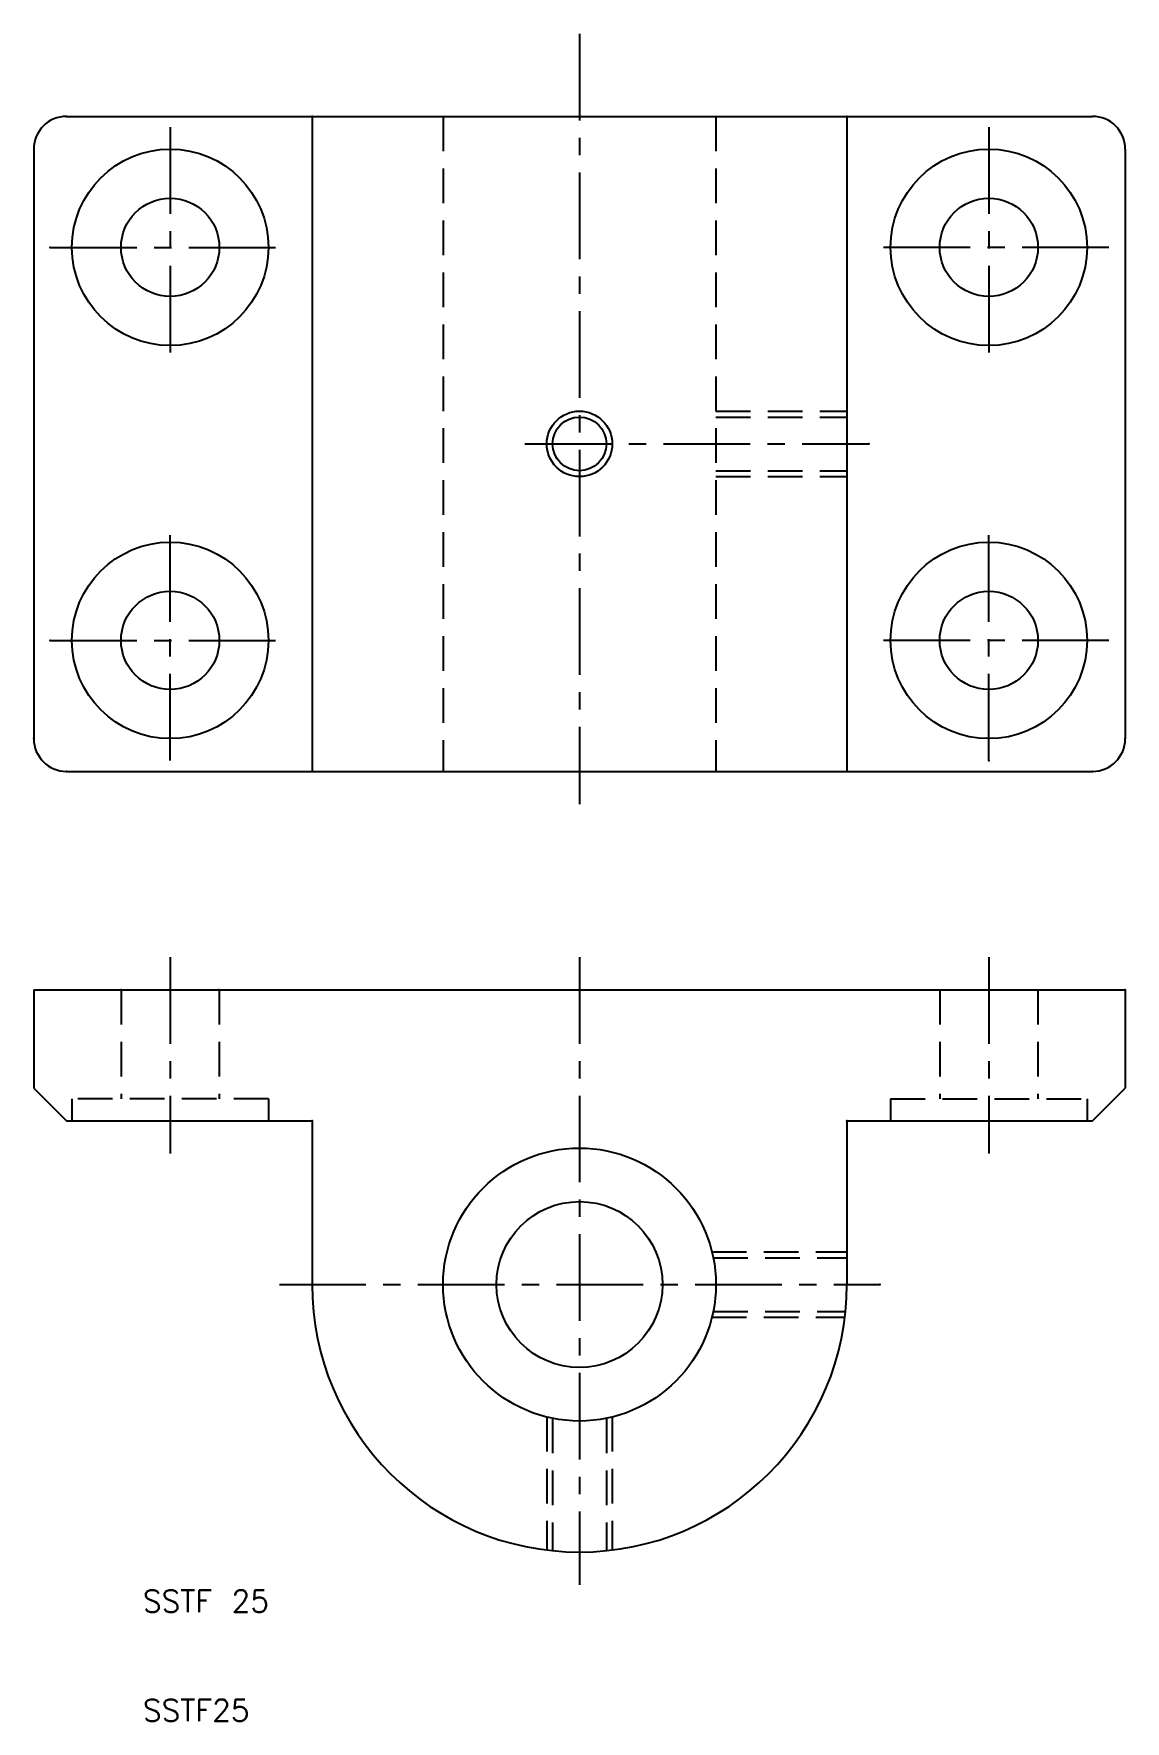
# Model space of a CAD drawing. Extents: x 0 to 100, y 10 to 165.
import ezdxf

# ---------------------------------------------------------------- set-up
doc = ezdxf.new("R2010")
doc.units = 0
doc.header["$LTSCALE"] = 0.25
doc.linetypes.add('CENTER', pattern=[50.8, 31.75, -6.35, 6.35, -6.35])
doc.linetypes.add('DASHED', pattern=[19.05, 12.7, -6.35])
doc.layers.get('0').update_dxf_attribs({"linetype": 'CONTINUOUS'})
doc.layers.add('CENTER', color=1, linetype='CENTER')
doc.styles.get("Standard").update_dxf_attribs({"font": 'txt.shx', "bigfont": 'extfont.shx'})

msp = doc.modelspace()

# ---------------------------------------------------------------- linework, layer by layer
for p, q in [((3, 157), (97, 157)), ((25.5, 157), (25.5, 97)), ((74.5, 157), (74.5, 97)), ((0, 154), (0, 100)), ((100, 154), (100, 100)), ((3, 97), (97, 97)), ((0, 77), (100, 77)), ((0, 77), (0, 68)), ((100, 77), (100, 68)), ((0, 68), (3, 65)), ((97, 65), (100, 68)), ((3, 65), (25.5, 65)), ((25.5, 65), (25.5, 50)), ((74.5, 65), (97, 65)), ((74.5, 65), (74.5, 50))]:
    msp.add_line(p, q)
at = {"color": 3, "linetype": 'DASHED'}
for p, q in [((37.5, 157), (37.5, 97)), ((62.5, 157), (62.5, 97)), ((62.5, 130), (74.5, 130)), ((62.5, 129.46), (74.5, 129.46)), ((62.5, 124.54), (74.5, 124.54)), ((62.5, 124), (74.5, 124)), ((8, 77), (8, 67)), ((17, 77), (17, 67)), ((83, 77), (83, 67)), ((92, 77), (92, 67)), ((21.5, 67), (3.5, 67)), ((3.5, 67), (3.5, 65)), ((21.5, 67), (21.5, 65)), ((78.5, 67), (96.5, 67)), ((78.5, 67), (78.5, 65)), ((96.5, 67), (96.5, 65)), ((62.13, 53), (74.5, 53)), ((62.26, 52.46), (74.5, 52.46)), ((62.13, 47), (74.32, 47)), ((62.26, 47.54), (74.38, 47.54)), ((47, 37.87), (47, 25.68)), ((47.54, 37.74), (47.54, 25.62)), ((52.46, 37.74), (52.46, 25.62)), ((53, 37.87), (53, 25.68))]:
    msp.add_line(p, q, dxfattribs=at)
for centre, radius in [((12.5, 145), 9), ((87.5, 145), 9), ((12.5, 145), 4.5), ((87.5, 145), 4.5), ((50, 127), 2.46), ((12.5, 109), 9), ((87.5, 109), 9), ((12.5, 109), 4.5), ((87.5, 109), 4.5), ((50, 50), 12.5), ((50, 50), 7.6)]:
    msp.add_circle(centre, radius)
at = {"color": 3}
msp.add_circle((50, 127), 3, dxfattribs=at)
for centre, radius, start, end in [((3, 154), 3, 90, 180), ((97, 154), 3, 0, 90), ((3, 100), 3, 180, 270), ((97, 100), 3, 270, 0), ((50, 50), 24.5, 180, 0)]:
    msp.add_arc(centre, radius, start, end)
for p in [(3, 157), (25.5, 157), (74.5, 157), (1.5, 145), (76.5, 127), (1.5, 109), (0, 100), (12.5, 100), (100, 100), (87.5, 98), (3, 97), (97, 97), (97, 97), (25.5, 65), (74.5, 65)]:
    msp.add_point(p)
at = {"color": 3, "linetype": 'DASHED'}
for p in [(8, 77), (17, 77), (100, 77), (100, 77), (100, 77), (3.5, 65), (3.5, 65), (21.5, 65), (96.5, 65), (77.5, 50), (50, 25.5)]:
    msp.add_point(p, dxfattribs=at)
at = {"layer": 'CENTER', "color": 1, "linetype": 'CENTER'}
for p, q in [((50, 164.57), (50, 94)), ((12.5, 156), (12.5, 134)), ((87.5, 156), (87.5, 134)), ((1.5, 145), (23.5, 145)), ((98.5, 145), (76.5, 145)), ((45, 127), (76.5, 127)), ((12.5, 98), (12.5, 120)), ((87.5, 98), (87.5, 120)), ((1.5, 109), (23.5, 109)), ((98.5, 109), (76.5, 109)), ((12.5, 80), (12.5, 62)), ((50, 80), (50, 22.5)), ((87.5, 80), (87.5, 62)), ((22.5, 50), (77.5, 50))]:
    msp.add_line(p, q, dxfattribs=at)

# ---------------------------------------------------------------- texts
for s, p in [('SSTF 25', (10, 20)), ('SSTF25', (10, 10))]:
    msp.add_text(s, height=2).set_placement(p)

doc.saveas('drawing.dxf')
